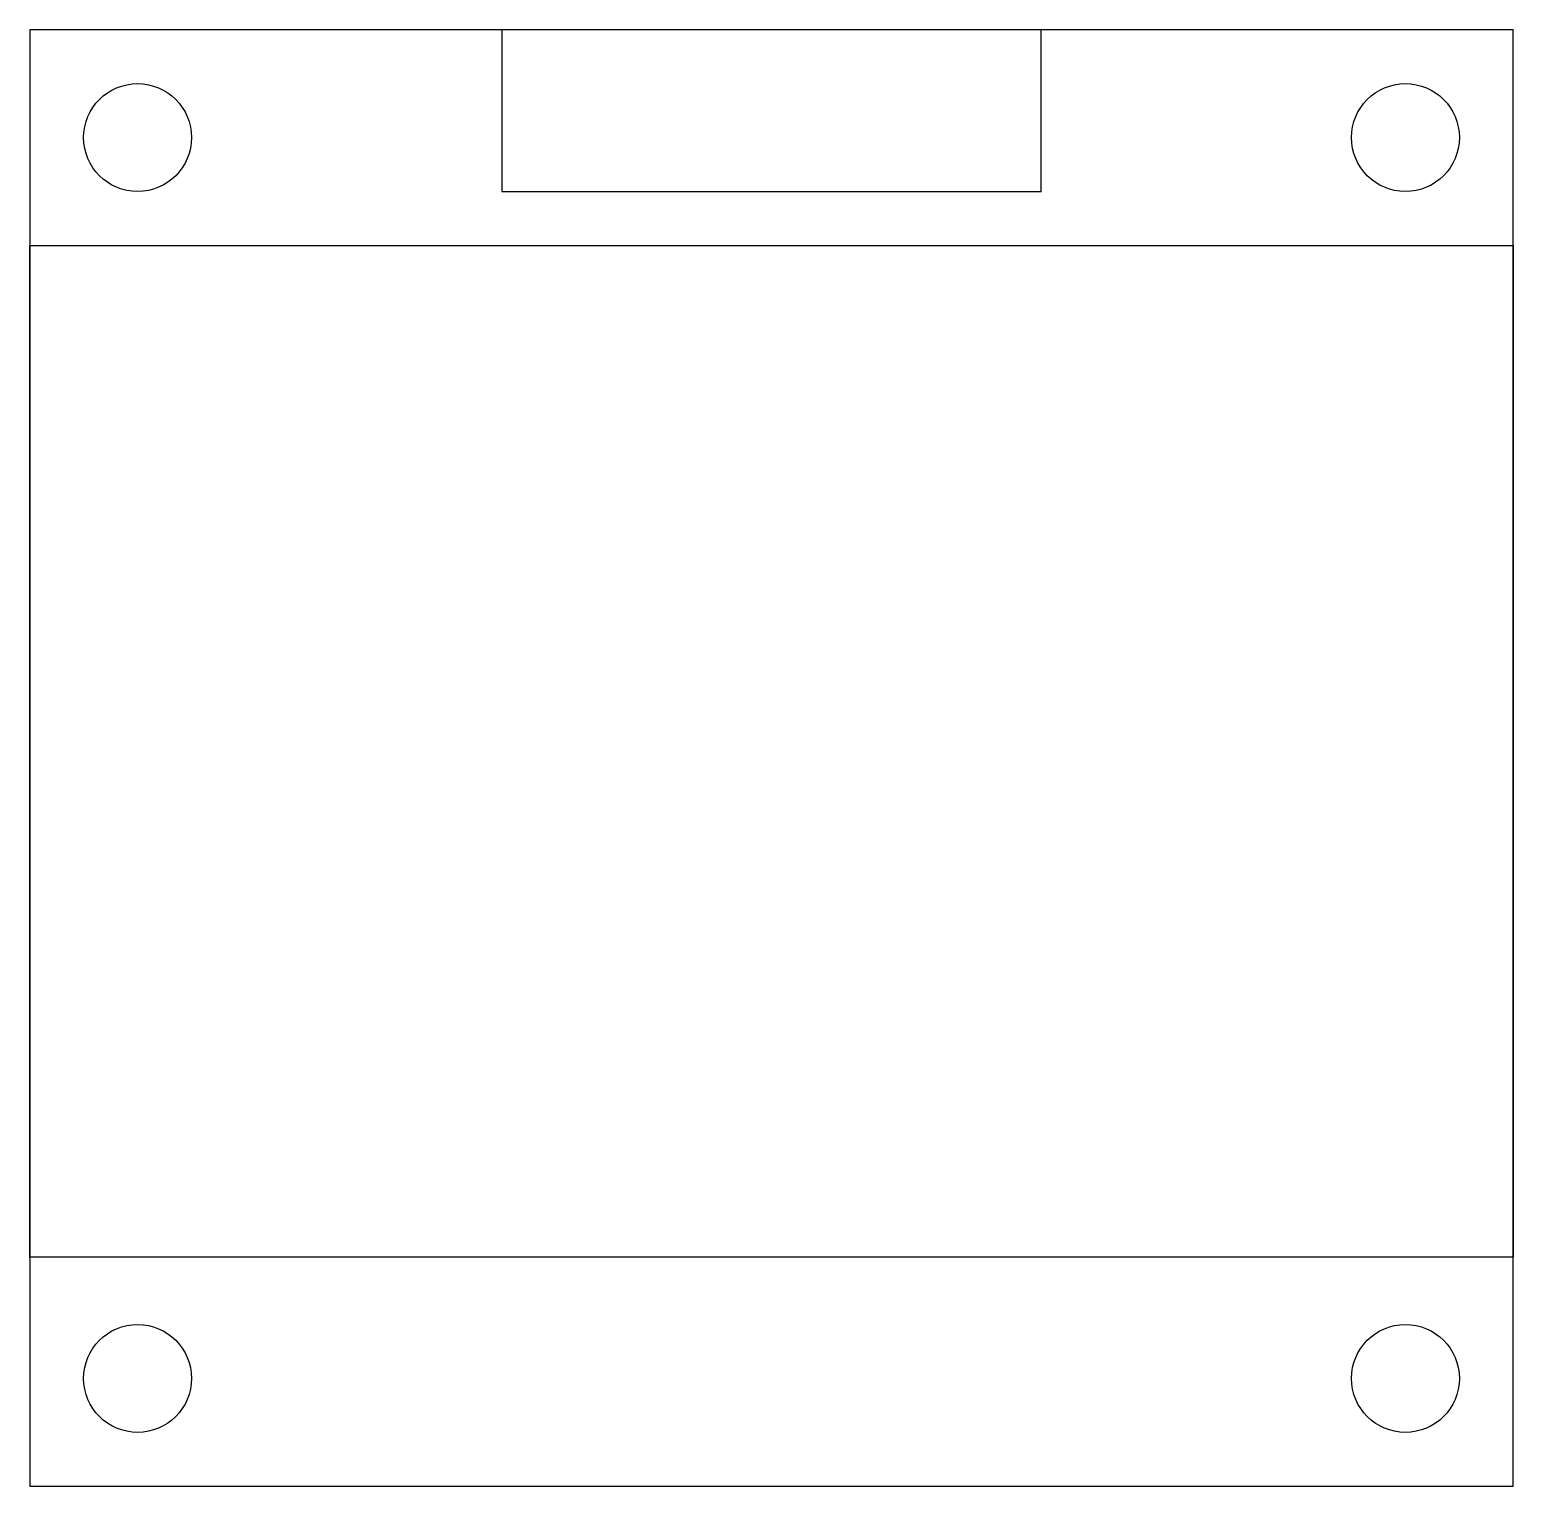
# Model space of a CAD drawing. Header units: inches. Extents: x 0 to 27.5, y 0 to 27.
import ezdxf

# ---------------------------------------------------------------- set-up
doc = ezdxf.new("R2010")
doc.units = ezdxf.units.IN
doc.header["$MEASUREMENT"] = 0

msp = doc.modelspace()

# ---------------------------------------------------------------- linework, layer by layer
for points in [[(0, 0), (27.5, 0), (27.5, 27), (0, 27)], [(8.75, 24), (18.75, 24), (18.75, 27), (8.75, 27)], [(0, 23), (27.5, 23), (27.5, 4.25), (0, 4.25)]]:
    msp.add_lwpolyline(points, close=True)
for centre in [(2, 25), (25.5, 25), (2, 2), (25.5, 2)]:
    msp.add_circle(centre, 1)

doc.saveas('drawing.dxf')
